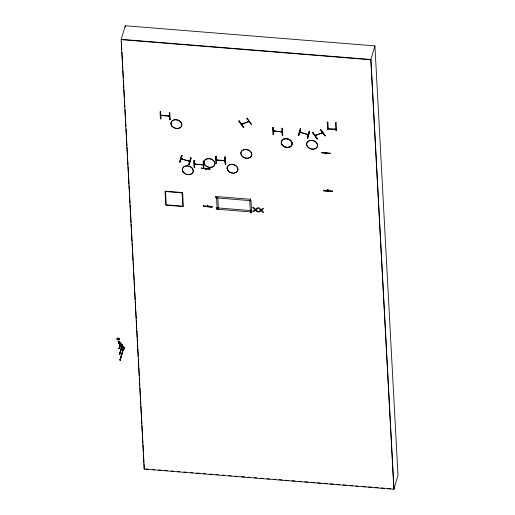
<?xml version="1.0" encoding="UTF-8"?>
<svg xmlns="http://www.w3.org/2000/svg" width="515" height="515" viewBox="0 0 515 515"><rect width="100%" height="100%" fill="white"/><g stroke="black" fill="none" stroke-linecap="round" stroke-linejoin="round"><path stroke-width="0.77" d="M118.74 341.954C118.901 346.82 118.437 340.022 119.094 342.295M118.772 343.66L119.184 341.677L119.293 343.029M118.914 343.016L118.978 342.205M119.1 343.016L119.139 342.462M119.042 342.115L119.094 342.739M120.317 343.975L120.33 344.735M120.343 344.207C120.793 339.9 120.291 349.408 119.017 348.707C119.989 341.786 121.572 345.456 119.982 344.941L120.504 344.998L120.581 342.913L120.877 343.55L120.42 343.222M120.658 344.522L120.722 343.711M120.845 344.535L120.916 343.724M119.641 354.429L122.016 346.891L121.617 346.865L119.641 354.429L121.952 346.775L121.746 345.417M122.454 345.262L122.409 346.556M123.458 348.784C123.516 344.638 122.911 350.998 123.465 347.747M123.626 348.314L123.697 347.496M203.328 205.994L203.348 206.38L203.354 205.968L212.193 206.444M212.129 207.094L203.354 206.367L212.122 207.133L212.129 206.715L203.348 206.052M323.465 190.383L323.478 190.775L332.252 191.516L332.233 191.136L323.465 190.383L332.246 191.2L332.323 190.833M332.259 191.49L323.484 190.762M120.143 342.977C120.066 348.642 119.828 340.705 120.684 343.544M120.362 344.606C120.304 346.943 120.903 338.831 120.33 345.185C121.096 345.069 119.963 345.005 120.903 344.001M122.441 345.79L122.19 345.031L121.707 344.998L121.585 346.994L121.797 345.011M122.042 346.447L122.377 347.239L121.894 347.213C122.325 340.724 122.197 350.232 121.669 345.816C122.325 343.524 121.894 348.513 122.383 346.466C121.514 346.601 123.008 346.975 121.546 346.962C122.576 348.172 122.152 343.634 121.965 345.559C123.008 344.413 121.933 345.88 121.939 345.462M123.928 348.803L123.948 348.488C122.448 350.631 124.553 343.544 123.458 349.234L123.961 349.035L123.111 348.99L123.272 347.02C124.997 347.265 122.718 350.155 123.973 348.578M118.733 342.726L118.791 342.192M118.984 341.844L118.708 343.048M120.343 343.698L120.452 344.87L119.3 348.719M121.907 345.719L121.733 346.64L121.843 345.359M121.933 345.771L122.068 346.55M122.274 346.009L122.216 346.544M122.448 346.299L121.978 345.108M123.503 347.49L123.671 348.037M123.98 348.275L124.038 347.509M124.006 348.32L123.825 347.271M120.375 343.441C120.491 344.593 120.793 342.012 120.858 343.37M123.78 348.571L124.018 347.284M316.023 135.419L315.74 135.123M322.609 132.844L322.326 132.548M119.042 343.183C119.416 344.22 118.173 342.945 119.235 343.196L119.216 343.511M120.555 344.619L120.697 345.031L120.825 344.445L120.349 344.419M123.549 347.265L123.999 347.599M205.916 169.493C205.221 170.072 205.511 167.768 205.582 169.48L205.949 169.544L205.852 168.804M207.487 205.717L207.867 206.309L207.526 205.575L207.481 206.277M325.641 153.309C326.851 153.2 325.216 154.674 325.68 153.167M326.047 153.882L325.989 153.27M327.624 190.112L328.016 190.144M122.377 347.239L121.566 346.737L122.306 346.788M117.272 338.709L117.787 339.784L118.933 339.353M118.894 339.469L118.585 338.503L117.336 338.677M179.69 161.987L181.595 155.382L182.033 155.44L180.057 162.051L179.69 161.974L180.16 162.128L182.065 155.53L181.595 155.382L179.735 161.961M181.943 158.871C182.368 159.734 180.411 158.878 181.505 158.163M188.876 160.558L188.805 161.221M188.786 161.189L189.713 161.214M188.735 161.227L189.449 161.459L189.559 161.092M190.724 157.725L188.728 164.626L189.205 164.768L191.084 158.118L190.775 157.77M189.211 164.755L188.857 164.626L190.717 157.97M189.205 164.768L191.117 158.157L190.634 158.028M300.657 128.795L298.79 135.484L298.314 135.342L300.271 128.724L300.715 128.589M298.333 135.316L298.681 135.413L300.586 128.814M299.878 132.387L300.709 132.31L300.464 132.593M307.429 134.582L308.253 134.544L299.865 132.097M309.348 131.08L307.352 137.981L307.828 138.123L309.708 131.48L309.354 131.364L307.436 137.923L307.828 138.091M307.487 137.981L309.393 131.383M121.141 39.636L125.254 25.75L374.926 45.899L397.986 475.364L393.872 489.25L144.2 469.101L121.141 39.636L370.813 59.785L374.926 45.899M160.616 111.581L160.036 111.845L160.416 118.868L160.899 118.907L160.545 111.601M161.491 115.263L161.671 115.63L161.794 114.974M169.441 115.36L169.487 116.223M169.628 115.45L169.287 115.894M170.156 119.654L169.783 112.624L169.293 112.592L169.667 119.615L170.124 119.609M119.017 348.707L120.24 344.696M119.158 348.758C120.433 347.902 119.39 343.402 120.813 345.217M119.499 354.372L121.669 346.756M119.429 354.256L121.804 346.717M119.911 359.921L120.317 359.946L119.911 359.921L123.227 348.777C124.817 349.028 122.416 348.584 123.478 349.003M119.982 360.036L123.767 347.258M120.13 360.094L123.51 348.797L120.265 360.056M181.847 159.206L182.098 158.337M189.121 160.39L188.799 160.912M182.561 192.546L165.025 191.129L165.779 205.17L183.314 206.586L182.651 192.243M194.245 167.542L193.904 160.545L194.387 160.596L194.709 167.613L194.226 167.568L193.955 160.519L194.348 160.519L194.67 167.53M195.488 163.448L195.333 164.015L194.541 163.982M194.554 164.227L195.507 164.343L195.629 163.686M203.303 161.079L203.966 168.405L203.483 168.366L203.251 161.047M215.618 156.438L216.068 156.393L216.487 163.493L215.997 163.455L215.676 156.406L216.197 156.174M215.997 163.455L216.448 163.416M207.526 205.575L207.642 205.195M207.944 205.221L207.931 205.755M225.744 164.227L225.255 164.201L224.965 156.882L225.338 164.131L225.744 164.227L225.332 157.184L224.958 157.114M239.275 120.748L243.853 127.501L243.434 127.662L238.818 121.16L239.16 120.993L238.793 121.173M247.033 118.038L251.7 124.488L251.281 124.643L246.737 118.115M144.2 469.101L144.033 464.002M248.159 121.244L248.211 121.849L249.035 121.534M248.282 121.064L248.288 121.817M250.464 199.286L215.399 196.453L215.47 197.818L250.541 200.65L250.599 198.829M273.459 134.544L273.111 127.559L273.497 134.627L273.066 134.55M274.276 130.462L274.122 131.029L273.356 130.965M273.401 131.299L274.295 131.357L274.418 130.701M282.04 128.061L282.439 128.396L282.754 135.419L282.265 135.381L282.033 128.293L282.349 135.31M300.219 128.75L300.786 128.583M300.728 132.349L300.837 131.969M309.734 131.525L309.257 131.389M312.438 132.51L312.817 132.291L317.562 138.78L317.15 138.941L312.444 132.497L312.94 132.046M315.283 135.677L316.075 135.445L316.055 134.75M317.15 138.941L317.53 138.728M322.693 132.78L321.946 133.134L321.817 132.497M325.377 135.722L320.671 129.278L320.253 129.452L324.965 135.883L325.377 135.709L325.036 135.786M327.662 190.041L327.649 190.724L327.772 189.591M328.004 190.775L328.074 189.617M358.228 486.372L355.917 485.89M117.208 339.185L117.375 338.555L117.613 339.559L118.83 339.501M117.523 338.439L118.553 338.619L118.939 339.295A0.888 0.689 16.8 0 1 117.472 339.327A0.888 0.689 16.8 0 1 117.954 338.226A0.888 0.689 16.8 0 1 118.959 339.256M118.791 339.623L118.959 338.992M118.778 343.363L119.197 343.376L119.055 343.82L119.01 343.37M122.132 345.114L122.422 345.391M122.229 345.082L121.907 346.228M123.755 347.406L123.896 346.968L123.812 347.586M123.722 348.661L123.574 349.215M118.946 348.584L119.274 348.494M123.31 347.052L123.194 349.016L123.941 349.26M160.706 115.276L160.905 115.566M216.287 159.862L217.279 160.184L216.3 160.107M225.068 160.815L224.282 160.789M122.029 347.02L122.416 346.254M123.182 348.887L123.961 349.035M203.322 164.98L202.337 164.652L203.316 164.736M282.111 131.995L281.196 131.969M201.333 168.289L210.094 169.055M321.469 152.685L330.231 153.444M243.801 127.475L239.095 121.051M321.701 132.876L322.049 133.076M160.487 111.807L160.86 118.823M216.487 160.197L216.467 159.843M195.41 164.324L195.52 164.066M281.917 131.66L282.02 131.988L273.51 130.977M181.151 158.717L181.93 158.903M308.273 134.801L299.794 132.323M120.459 343.112L120.69 343.756L120.89 343.241M122.28 345.153L122.042 345.23M123.581 347.161L123.961 347.271L123.362 348.784M242.295 124.166C241.973 123.24 242.713 124.611 241.599 124.385M248.906 121.624L241.715 124.373M327.997 190.705L327.965 190.067M241.541 124.038L248.758 121.321M320.639 129.265L320.336 129.374L325.074 135.806M315.199 135.426L322.448 132.587M315.36 135.645L322.615 132.812M121.92 346.962L121.566 346.737M123.536 349.022L123.111 348.99M225.055 160.571L224.109 160.461L224.282 160.822M224.888 160.835L216.397 160.114M274.135 131.344L274.308 131.08M282.104 131.75L281.151 131.634L281.325 131.962M194.728 163.963L203.225 164.729M119.248 341.979L118.849 342.102L119.274 342.121M118.811 342.288L119.287 342.308M118.759 342.958L118.798 343.505M120.761 343.106L120.504 344.522M120.053 344.844L120.697 344.85M122.216 346.904L121.662 346.943M123.928 347.181L123.497 347.792M123.491 348.655L123.825 349.073L123.664 348.481M121.231 39.346L370.903 59.495L393.962 488.96M328.821 128.248L328.28 128.209M335.832 128.814L335.291 128.776M160.796 115.283L169.384 115.972M160.719 115.521L169.396 116.216M224.875 157.184L225.332 157.184M216.384 159.869L224.939 160.538M145.874 468.94L148.249 469.133M152.208 469.448L154.584 469.641M158.549 469.963L161.716 470.214M164.884 470.472L167.259 470.665M171.218 470.987L173.594 471.173M177.559 471.495L179.941 471.804M183.932 472.01L186.333 472.204M190.331 472.525L192.732 472.719M196.73 473.04L199.929 473.298M203.129 473.562L205.53 473.755M209.528 474.077L212.727 474.334M215.927 474.592L218.328 474.785M222.332 475.107L224.727 475.3M228.731 475.622L231.126 475.821M235.13 476.143L237.524 476.336M241.529 476.658L244.728 476.916M247.927 477.173L250.329 477.366M254.326 477.688L256.728 477.881M260.725 478.21L263.126 478.403M267.124 478.725L269.525 478.918M273.523 479.24L275.924 479.433M279.124 479.69L282.323 479.948M285.522 480.205L288.722 480.463M291.921 480.727L295.121 480.984M298.32 481.242L301.52 481.499M304.719 481.757L307.918 482.014M311.118 482.272L314.317 482.529M317.517 482.787L320.723 483.051M323.922 483.308L327.122 483.566M330.321 483.823L333.52 484.081M336.72 484.338L339.919 484.596M343.119 484.853L346.318 485.111M349.518 485.375L352.717 485.632M362.277 486.405L365.444 486.656M368.611 486.913L371.779 487.171M374.952 487.422L378.119 487.679M381.287 487.937L384.454 488.194M387.621 488.445L390.795 488.703M273.175 127.611L272.693 127.572L273.008 134.582M273.426 131.003L282.008 131.743M203.161 161.35L203.618 161.35M194.676 164.266L203.232 164.974M327.662 189.971L328.01 190.022M300.47 132.561L300.567 132.226M307.584 134.273L307.481 134.64M181.235 158.742L189.623 161.189M181.171 158.968L189.559 161.414M224.971 157.139L225.383 164.176M312.483 132.458L317.195 138.889M203.56 168.296L203.245 161.279M205.903 168.952L205.884 169.512M118.965 343.672L118.952 343.19M370.813 59.785L393.872 489.25M215.997 156.431L216.371 163.448M218.405 209.328L217.761 197.406L216.538 197.303L217.176 209.232M125.254 25.75L125.345 27.353M121.36 41.741L121.785 49.723M121.913 52.112L122.3 59.296M122.383 60.892L122.815 68.875M122.898 70.465L123.33 78.447M123.458 80.842L123.845 88.02M123.928 89.616L124.36 97.599M124.488 99.994L124.868 107.171M124.997 109.566L125.39 116.783M125.473 118.386L125.905 126.407M126.033 128.814L126.42 136.031M126.503 137.634L126.935 145.655M127.025 147.258L127.456 155.273M127.585 157.68L127.971 164.897M128.055 166.5L128.486 174.521M128.576 176.124L129.001 184.145M129.091 185.748L129.523 193.762M129.606 195.372L130.038 203.386M130.121 204.989L130.553 213.01M130.643 214.613L131.067 222.635M131.158 224.237L131.589 232.259M131.673 233.862L132.104 241.876M132.188 243.479L132.619 251.5M132.709 253.103L133.134 261.124M133.224 262.727L133.655 270.748M133.739 272.351L134.17 280.366M134.254 281.975L134.685 289.99M134.776 291.593L135.2 299.614M135.291 301.217L135.722 309.238M135.806 310.841L136.237 318.856M136.321 320.465L136.752 328.48M136.842 330.083L137.228 337.299M137.312 338.909L137.743 346.923M137.827 348.526L138.258 356.547M138.387 358.955L138.78 366.171M138.863 367.774L139.295 375.796M139.378 377.398L139.81 385.413M139.938 387.821L140.325 395.037M140.415 396.64L140.846 404.661M140.93 406.264L141.361 414.285M141.445 415.888L141.876 423.903M141.966 425.506L142.391 433.527M142.481 435.13L142.913 443.151M142.996 444.754L143.428 452.775M143.511 454.378L143.942 462.393M325.68 153.245L325.712 153.876M118.502 342.713C118.553 344.651 118.798 340.788 118.502 342.713M120.092 343.962C120.162 345.926 120.375 342.024 120.092 343.962M252.859 211.24L253.425 211.691L255.453 210.307C256.644 212.425 259.94 212.837 256.019 209.863C258.35 208.433 258.266 206.322 255.517 209.393L253.187 207.12L252.665 207.429L255.009 209.721L252.859 211.24M258.556 211.697L259.116 212.148L261.15 210.77C262.341 212.882 265.637 213.294 261.717 210.326C264.041 208.89 263.963 206.785 261.214 209.856L258.884 207.584L258.363 207.886L260.706 210.184L258.556 211.697M201.301 168.012L201.314 168.411L210.088 169.165L210.069 168.766L201.307 168.019M321.431 152.401L330.212 153.161L330.218 153.56L321.444 152.807L321.444 152.414M168.521 115.869L168.701 116.236L168.521 115.869M336.14 122.628L335.439 122.57L335.786 129.091L328.235 128.486L327.894 122.087L327.192 122.029L327.611 129.844L328.248 129.896L328.209 129.188L335.825 129.799L335.877 130.707L336.572 130.765L336.14 122.628M182.098 192.9L165.534 191.561L166.248 204.816L182.806 206.155L182.098 192.9M251.03 200.998L249.801 200.895L250.445 212.824L251.674 212.92L251.03 200.998M251.32 210.629L216.255 207.796L216.326 209.161L251.397 211.993L251.32 210.629M169.422 112.566L169.802 119.583L169.422 112.566M117.272 339.617A1.075 0.83 16.8 0 0 119.068 339.533A1.075 0.83 16.8 0 0 117.858 338.291A1.075 0.83 16.8 0 0 117.272 339.617M117.311 339.501A1.075 0.83 16.8 0 0 119.1 339.417A1.075 0.83 16.8 0 0 117.896 338.175A1.075 0.83 16.8 0 0 117.311 339.501M117.678 339.127A0.65 0.509 16.8 0 0 118.765 339.076A0.65 0.509 16.8 0 0 118.032 338.323A0.65 0.509 16.8 0 0 117.678 339.127M204.777 164.903A5.575 4.287 16.5 0 0 214.266 165.669A5.575 4.287 16.5 0 0 209.167 158.704A5.575 4.287 16.5 0 0 204.777 164.903M204.816 164.768A5.575 4.287 16.5 0 0 214.304 165.534A5.575 4.287 16.5 0 0 209.206 158.569A5.575 4.287 16.5 0 0 204.816 164.768M227.888 170.645A5.543 4.268 16.5 0 0 237.325 171.405A5.543 4.268 16.5 0 0 232.259 164.485A5.543 4.268 16.5 0 0 227.888 170.645M227.9 170.523A5.575 4.287 16.5 0 0 237.389 171.289A5.575 4.287 16.5 0 0 232.291 164.324A5.575 4.287 16.5 0 0 227.9 170.523M241.67 155.749A5.575 4.287 16.5 0 0 251.159 156.515A5.575 4.287 16.5 0 0 246.061 149.55A5.575 4.287 16.5 0 0 241.67 155.749M241.709 155.614A5.575 4.287 16.5 0 0 251.204 156.38A5.575 4.287 16.5 0 0 246.106 149.414A5.575 4.287 16.5 0 0 241.709 155.614M282.053 144.915A5.575 4.287 16.5 0 0 291.542 145.681A5.575 4.287 16.5 0 0 286.443 138.715A5.575 4.287 16.5 0 0 282.053 144.915A5.556 4.274 16.5 0 0 291.522 145.674A5.556 4.274 16.5 0 0 286.443 138.741A5.556 4.274 16.5 0 0 282.066 144.915M282.091 144.779A5.575 4.287 16.5 0 0 291.58 145.545A5.575 4.287 16.5 0 0 286.482 138.587A5.575 4.287 16.5 0 0 282.091 144.779M307.436 146.678A5.575 4.287 16.5 0 0 316.925 147.445A5.575 4.287 16.5 0 0 311.832 140.479A5.575 4.287 16.5 0 0 307.436 146.678M307.481 146.543A5.575 4.287 16.5 0 0 316.97 147.309A5.575 4.287 16.5 0 0 311.871 140.35A5.575 4.287 16.5 0 0 307.481 146.543M183.147 172.126A5.575 4.287 16.5 0 0 192.636 172.892A5.575 4.287 16.5 0 0 187.537 165.933A5.575 4.287 16.5 0 0 183.147 172.126M183.186 171.991A5.575 4.287 16.5 0 0 192.674 172.757A5.575 4.287 16.5 0 0 187.576 165.798A5.575 4.287 16.5 0 0 183.186 171.991M171.733 125.982A5.568 4.281 16.5 0 0 181.209 126.742A5.568 4.281 16.5 0 0 176.117 119.795A5.568 4.281 16.5 0 0 171.733 125.982M171.772 125.834A5.575 4.287 16.5 0 0 181.261 126.6A5.575 4.287 16.5 0 0 176.162 119.641A5.575 4.287 16.5 0 0 171.772 125.834"/></g></svg>
